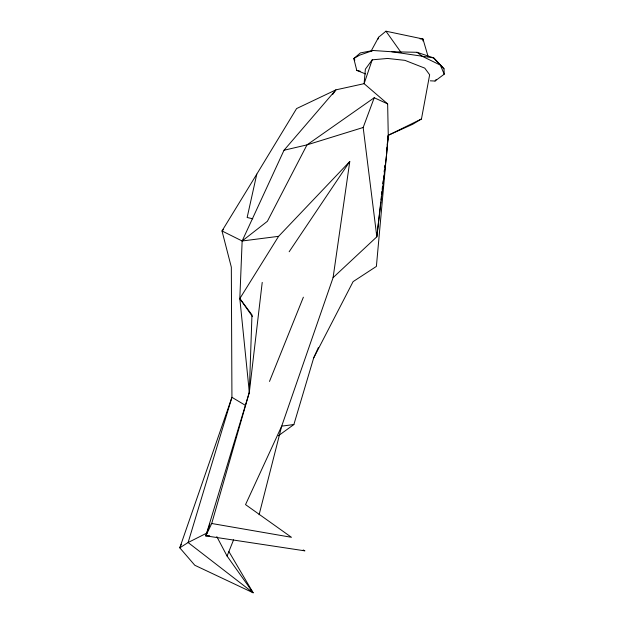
<?xml version="1.0" encoding="UTF-8"?>
<svg xmlns="http://www.w3.org/2000/svg" width="624" height="624" viewBox="0 0 624 624"><rect width="100%" height="100%" fill="white"/><g stroke="black" fill="none" stroke-linecap="round" stroke-linejoin="round"><path stroke-width="0.94" d="M422.932 40.934L422.963 38.992L385.952 31.2L378.612 37.245L370.859 51.566M249.413 393.221L239.819 298.584L242.151 240.989L284.014 150.251L335.923 89.856L364.104 83.671L387.644 103.896L388.261 135.291L386.701 153.715L376.834 236.808L333.091 277.633L281.689 426.137L259.1 514.753M380.749 201.997L376.834 236.808L363.176 127.491L374.228 97.742L387.644 103.896M380.968 200.07L381.404 196.201M381.623 194.267L381.95 191.365M382.169 189.431L382.489 186.529M382.816 183.628L383.144 180.734M383.471 177.832L383.69 175.898M384.127 172.029L384.345 170.095M384.665 167.193L384.883 165.259M386.521 150.758L386.849 147.857M387.169 144.955L388.261 135.291L421.465 118.981L429.647 74.771L424.772 68.141L404.945 60.356L387.605 58.453L372.224 59.818L365.375 69.178L364.104 83.671L372.224 59.818M262.22 282.391L249.311 392.379L211.715 523.497L205.819 535.86L304.91 550.859L303.209 549.962M333.091 277.633L349.775 161.499L278.593 236.332L239.819 298.584L252.525 316.649M332.576 94.606L335.923 89.856L296.587 108.576L256.784 174.143L247.143 217.495L252.798 218.806M378.097 39.086L378.612 37.245M278.351 435.786L293.873 424.538L313.693 357.887L318.388 347.537M209.633 535.704L205.819 535.86L249.311 392.379L251.963 314.855L239.819 298.584M205.819 535.86L209.976 523.973M269.49 381.436L303.373 297.196M256.784 174.143L222.004 230.958L231.332 267.173L231.933 397.316L179.782 547.825L194.805 565.266L253.149 592.8L227.074 556.054L233.587 539.815M181.358 544.261L179.782 547.825L188.113 542.529L207.16 532.904M313.693 357.887L353.106 281.627L376.389 266.417L388.261 135.291L412.729 124.246L421.465 118.981M289.154 251.753L349.775 161.499M430.279 80.824L435.029 81.042L436.153 79.505M223.431 229.655L222.004 230.958L242.151 240.989L278.593 236.332M242.151 240.989L267.376 221.309L307 144.877L374.228 97.742M435.029 81.042L444.218 74.194L443.999 68.788L433.68 57.899L417.058 52.299L391.849 51.761L373.043 50.489L360.376 52.923L353.816 58.539L356.772 70.395L365.578 73.944M373.043 50.489L359.572 55.169L353.816 58.539L354.861 60.091M363.176 127.491L307 144.877L284.014 150.251M293.873 424.538L281.689 426.137L245.536 504.613L291.447 537.295L211.715 523.497M420.077 38.875L422.963 38.992L428.048 56.363M391.849 51.761L433.68 57.899L443.999 68.788M356.772 70.395L360.142 71.175M245.177 405.218L231.933 397.316L188.113 542.529L253.149 592.8L228.93 551.624M417.058 52.299L422.206 56.269L440.349 65.099L444.218 74.194M385.952 31.2L401.076 52.494M216.793 536.601L227.074 556.054"/></g></svg>
